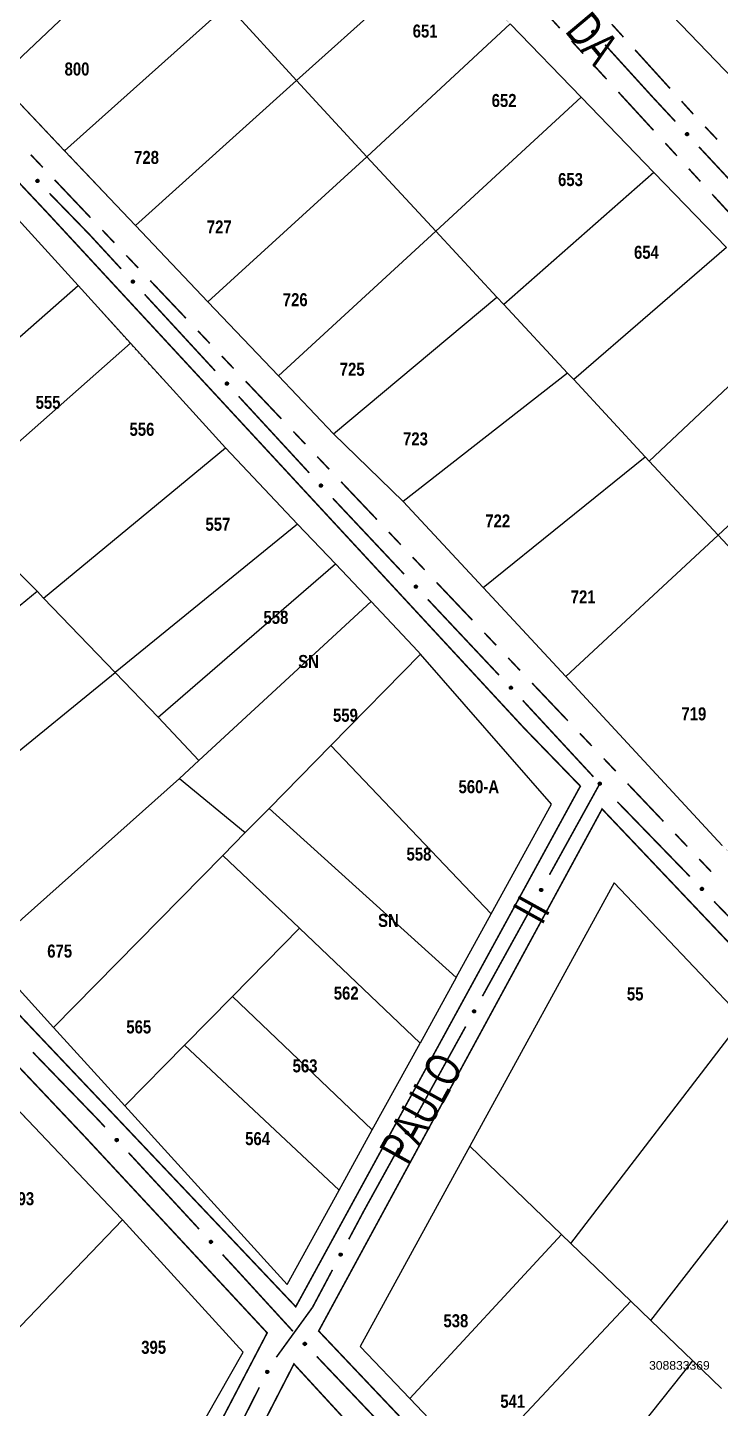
# Model space of a CAD drawing. Extents: x 201549 to 203722, y 4857623 to 4859778.
# Drawn here: x 202602.3 to 202682.2, y 4858900.6 to 4859059.8 of the extents above; entities that cross this region are included whole.
import ezdxf
from ezdxf.enums import TextEntityAlignment as Align

# ---------------------------------------------------------------- set-up
doc = ezdxf.new("R2010")
doc.units = 0
doc.header["$LTSCALE"] = 1.5
doc.header["$MEASUREMENT"] = 0
for name, color, linetype in [('CD-MALHA-LOTES', 40, 'CONTINUOUS'), ('CD_TXT_QUADRA', 1, 'CONTINUOUS'), ('RU-QUADRAS', 6, 'CONTINUOUS'), ('SV-EIXO-RUA-N-PAV', 6, 'CONTINUOUS'), ('SV-RUA-NAO-PAV-S-GUIA-C-GUIA', 7, 'CONTINUOUS'), ('SV-TXT-RUA-N-PAV-S-GUIA-C-GUIA', 7, 'CONTINUOUS'), ('Th_NmrPort', 1, 'CONTINUOUS')]:
    doc.layers.add(name, color=color, linetype=linetype)
doc.styles.add('ARIAL', font='ARIAL.TTF')
doc.styles.add('MONOTXT', font='ARIAL.TTF', dxfattribs={"height": 0.2})
doc.styles.get("Standard").update_dxf_attribs({"font": 'swisscbo.ttf'})

msp = doc.modelspace()

# ---------------------------------------------------------------- linework, layer by layer
at = {"layer": 'CD-MALHA-LOTES', "linetype": 'Continuous'}
for p, q in [((202598.74, 4859053.83), (202617.17, 4859071.29)), ((202633.28, 4859053.74), (202649.82, 4859068.63)), ((202672.73, 4859065.25), (202689.64, 4859047.68)), ((202606.52, 4859045.63), (202625.3, 4859062.43)), ((202633.28, 4859053.74), (202625.3, 4859062.43)), ((202641.37, 4859044.92), (202657.92, 4859060.25)), ((202666.11, 4859051.79), (202657.92, 4859060.25)), ((202598.74, 4859053.83), (202606.52, 4859045.63)), ((202614.71, 4859037.01), (202633.28, 4859053.74)), ((202633.28, 4859053.74), (202641.37, 4859044.92)), ((202649.33, 4859036.35), (202666.11, 4859051.79)), ((202674.49, 4859043.12), (202666.11, 4859051.79)), ((202606.52, 4859045.63), (202614.71, 4859037.01)), ((202641.37, 4859044.92), (202623.05, 4859028.21)), ((202641.37, 4859044.92), (202649.33, 4859036.35)), ((202674.49, 4859043.12), (202657.2, 4859027.88)), ((202682.85, 4859034.48), (202674.49, 4859043.12)), ((202608.09, 4859030.08), (202600.79, 4859038.12)), ((202614.71, 4859037.01), (202623.05, 4859028.21)), ((202649.33, 4859036.35), (202631.18, 4859019.65)), ((202656.39, 4859028.75), (202649.33, 4859036.35)), ((202682.85, 4859034.48), (202665.24, 4859019.23)), ((202586.75, 4859011.4), (202608.09, 4859030.08)), ((202614.13, 4859023.42), (202608.09, 4859030.08)), ((202623.05, 4859028.21), (202631.18, 4859019.65)), ((202637.52, 4859012.98), (202656.39, 4859028.75)), ((202656.39, 4859028.75), (202657.2, 4859027.88)), ((202657.2, 4859027.88), (202664.54, 4859019.98)), ((202673.96, 4859009.84), (202691.069072, 4859025.969125)), ((202593.2, 4859004.96), (202614.13, 4859023.42)), ((202625.08, 4859011.36), (202614.13, 4859023.42)), ((202664.54, 4859019.98), (202645.57, 4859005.19)), ((202665.24, 4859019.23), (202664.54, 4859019.98)), ((202631.18, 4859019.65), (202637.52, 4859012.98)), ((202673.49, 4859010.34), (202665.24, 4859019.23)), ((202681.9, 4859001.29), (202699.13, 4859017.27)), ((202645.57, 4859005.19), (202637.52, 4859012.98)), ((202604.1, 4858994.04), (202625.08, 4859011.36)), ((202633.4, 4859002.57), (202625.08, 4859011.36)), ((202654.8, 4858995.24), (202673.49, 4859010.34)), ((202673.49, 4859010.34), (202673.96, 4859009.84)), ((202673.96, 4859009.84), (202681.9, 4859001.29)), ((202603.34, 4858994.82), (202593.2, 4859004.96)), ((202645.57, 4859005.19), (202654.8, 4858995.24)), ((202633.4, 4859002.57), (202612.36, 4858985.45)), ((202637.75, 4858997.97), (202633.4, 4859002.57)), ((202681.9, 4859001.29), (202664.32, 4858984.98)), ((202681.9, 4859001.29), (202691.81, 4858990.61)), ((202617.31, 4858980.31), (202637.75, 4858997.97)), ((202641.87, 4858993.62), (202637.75, 4858997.97)), ((202578.26, 4858974.18), (202603.34, 4858994.82)), ((202604.1, 4858994.04), (202603.34, 4858994.82)), ((202664.32, 4858984.98), (202654.8, 4858995.24)), ((202612.36, 4858985.45), (202604.1, 4858994.04)), ((202641.87, 4858993.62), (202622, 4858975.3)), ((202647.28, 4858987.91), (202641.87, 4858993.62)), ((202637.22, 4858977.02), (202647.58, 4858987.56)), ((202647.58, 4858987.56), (202647.28, 4858987.91)), ((202662.7, 4858970.25), (202647.58, 4858987.56)), ((202586.87, 4858964.71), (202612.36, 4858985.45)), ((202612.36, 4858985.45), (202617.31, 4858980.31)), ((202664.32, 4858984.98), (202682.37, 4858965.51)), ((202617.31, 4858980.31), (202622, 4858975.3)), ((202630.1, 4858969.78), (202637.22, 4858977.02)), ((202637.22, 4858977.02), (202655.73, 4858957.6)), ((202622, 4858975.3), (202619.76, 4858973.24)), ((202597.32, 4858953.22), (202619.76, 4858973.24)), ((202619.76, 4858973.24), (202627.36, 4858967)), ((202627.36, 4858967), (202630.1, 4858969.78)), ((202630.1, 4858969.78), (202651.69, 4858950.25)), ((202655.73, 4858957.6), (202662.7, 4858970.25)), ((202627.36, 4858967), (202624.76, 4858964.35)), ((202624.76, 4858964.35), (202605.24, 4858944.5)), ((202633.61, 4858955.94), (202624.76, 4858964.35)), ((202669.91, 4858961.2), (202653.26, 4858930.81)), ((202684.8, 4858945.51), (202669.91, 4858961.2)), ((202651.69, 4858950.25), (202655.73, 4858957.6)), ((202633.61, 4858955.94), (202625.87, 4858948.07)), ((202647.53, 4858942.71), (202633.61, 4858955.94)), ((202605.24, 4858944.5), (202597.32, 4858953.22)), ((202651.69, 4858950.25), (202647.53, 4858942.71)), ((202625.87, 4858948.07), (202620.35, 4858942.45)), ((202642.01, 4858932.68), (202625.87, 4858948.07)), ((202664.92, 4858919.59), (202684.8, 4858945.51)), ((202605.24, 4858944.5), (202613.47, 4858935.45)), ((202620.35, 4858942.45), (202613.47, 4858935.45)), ((202638.18, 4858925.73), (202620.35, 4858942.45)), ((202642.01, 4858932.68), (202647.53, 4858942.71)), ((202613.08, 4858922.42), (202599.45, 4858936.81)), ((202674.14, 4858910.71), (202693.78, 4858936.05)), ((202613.47, 4858935.45), (202632.19, 4858914.85)), ((202638.18, 4858925.73), (202642.01, 4858932.68)), ((202653.26, 4858930.81), (202640.6, 4858907.69)), ((202653.26, 4858930.81), (202663.85, 4858920.62)), ((202632.19, 4858914.85), (202638.18, 4858925.73)), ((202596, 4858904.39), (202613.19, 4858922.3)), ((202613.19, 4858922.3), (202613.08, 4858922.42)), ((202627.11, 4858907.06), (202613.19, 4858922.3)), ((202646.34, 4858901.7), (202663.85, 4858920.62)), ((202663.85, 4858920.62), (202664.92, 4858919.59)), ((202671.83, 4858912.93), (202664.92, 4858919.59)), ((202653.9, 4858893.8), (202671.83, 4858912.93)), ((202671.83, 4858912.93), (202674.14, 4858910.71)), ((202674.14, 4858910.71), (202678.97, 4858906.06)), ((202614.21, 4858884.39), (202627.11, 4858907.06)), ((202640.6, 4858907.69), (202646.34, 4858901.7)), ((202662.29, 4858885.05), (202678.97, 4858906.06)), ((202678.97, 4858906.06), (202682.28, 4858902.88)), ((202646.34, 4858901.7), (202653.9, 4858893.8))]:
    msp.add_line(p, q, dxfattribs=at)
at = {"layer": 'RU-QUADRAS', "linetype": 'Continuous'}
for points in [[(202334.2, 4859336.31, 0.01, 0.01, 0), (202359.63, 4859380.78, 0.01, 0.01, 0), (202431.07, 4859305.95, 0.01, 0.01, 0), (202473.24, 4859258.37, 0.01, 0.01, 0), (202504.96, 4859225.34, 0.01, 0.01, 0), (202609.09, 4859113.89, 0.01, 0.01, 0), (202649.91, 4859068.53, 0.01, 0.01, 0), (202690.97, 4859026.08, 0.01, 0.01, 0), (202707.86, 4859007.86, 0.01, 0.01, 0), (202732.76, 4858982.37, 0.01, 0.01, 0), (202786.51, 4858923.72, 0.01, 0.01, 0), (202817.55, 4858891.17, 0.01, 0.01, 0), (202785.28, 4858854.63, 0.01, 0.01, 0), (202645.57, 4859005.19, 0.01, 0.01, 0), (202637.52, 4859012.98, 0.01, 0.01, 0), (202489.97, 4859168.83, 0.01, 0.01, 0), (202473.82, 4859188.57, 0.01, 0.01, 0.0163932161), (202447.13, 4859214.72, 0.01, 0.01, -0.0030039758)], [(202602.43, 4859138.31, 0.01, 0.01, 0), (202630.15, 4859181.75, 0.01, 0.01, -0.0047944513), (202715.52, 4859089.91, 0.01, 0.01, 0), (202737.4, 4859069.1, 0.01, 0.01, 0), (202711.64, 4859024.83, 0.01, 0.01, 0), (202643.02, 4859096.11, 0.01, 0.01, 0), (202638.37, 4859102.7, 0.01, 0.01, 0)], [(202468.8, 4859092.61, 0.01, 0.01, 0), (202500.11, 4859143.6, 0.01, 0.01, 0), (202600.33, 4859038.63, 0.01, 0.01, 0.0105492259), (202647.28, 4858987.91, 0.01, 0.01, 0), (202662.7, 4858970.25, 0.01, 0.01, 0), (202632.19, 4858914.85, 0.01, 0.01, 0.0042954678)], [(202437.96, 4859037.71, 0.01, 0.01, 0), (202462.67, 4859081.64, 0.01, 0.01, -0.0032017809), (202565.73, 4858971.96, 0.01, 0.01, 0), (202613.08, 4858922.42, 0.01, 0.01, 0), (202627.11, 4858907.06, 0.01, 0.01, 0), (202601.55, 4858862.13, 0.01, 0.01, 0), (202548.81, 4858918.26, 0.01, 0.01, 0), (202532.09, 4858937.1, 0.01, 0.01, -0.0181914684), (202505.27, 4858964.09, 0.01, 0.01, 0), (202473.85, 4858997.27, 0.01, 0.01, 0), (202458.48, 4859016.19, 0.01, 0.01, 0)], [(202640.6, 4858907.69, 0.01, 0.01, 0), (202669.91, 4858961.2, 0.01, 0.01, 0), (202716.99, 4858911.59, 0.01, 0.01, 0), (202686.37, 4858859.92, 0.01, 0.01, 0)]]:
    msp.add_lwpolyline(points, format="xyseb", close=True, dxfattribs=at)
at = {"layer": 'SV-EIXO-RUA-N-PAV'}
for points in [[(202667.526129, 4859059.157362), (202667.477247, 4859059.158996), (202667.435571, 4859059.170396), (202667.403547, 4859059.189909), (202667.379744, 4859059.214531), (202667.35823, 4859059.242463), (202667.342753, 4859059.275409), (202667.333674, 4859059.315782), (202667.334969, 4859059.364828), (202667.349453, 4859059.406754), (202667.366903, 4859059.439174), (202667.391149, 4859059.465472), (202667.418633, 4859059.485917), (202667.453388, 4859059.500862), (202667.494392, 4859059.509663), (202667.543678, 4859059.507167), (202667.58446, 4859059.495711), (202667.614939, 4859059.476024), (202667.641223, 4859059.451482), (202667.662846, 4859059.422703), (202667.677853, 4859059.390274), (202667.686639, 4859059.348974), (202667.683531, 4859059.300361), (202667.672569, 4859059.259555), (202667.653315, 4859059.228807), (202667.628571, 4859059.203474), (202667.600818, 4859059.181555), (202667.568347, 4859059.164618), (202667.526129, 4859059.157362)], [(202678.341313, 4859047.364784), (202678.292416, 4859047.365844), (202678.250608, 4859047.376754), (202678.218358, 4859047.395889), (202678.194268, 4859047.42023), (202678.172427, 4859047.447907), (202678.156564, 4859047.48067), (202678.147012, 4859047.520933), (202678.147731, 4859047.569991), (202678.161721, 4859047.612085), (202678.17879, 4859047.644707), (202678.202725, 4859047.671288), (202678.229968, 4859047.692054), (202678.264545, 4859047.707407), (202678.305442, 4859047.716688), (202678.354754, 4859047.714771), (202678.395668, 4859047.703795), (202678.426376, 4859047.684467), (202678.452947, 4859047.660235), (202678.474905, 4859047.631712), (202678.490292, 4859047.599461), (202678.499563, 4859047.558267), (202678.497026, 4859047.509621), (202678.486544, 4859047.46869), (202678.467652, 4859047.437718), (202678.443207, 4859047.412096), (202678.415713, 4859047.389853), (202678.383443, 4859047.372536), (202678.341313, 4859047.364784)], [(202603.408558, 4859041.964911), (202603.35965, 4859041.964927), (202603.317619, 4859041.974941), (202603.284967, 4859041.993384), (202603.260363, 4859042.017205), (202603.237936, 4859042.04441), (202603.221377, 4859042.076827), (202603.210968, 4859042.116877), (202603.210639, 4859042.165939), (202603.223728, 4859042.208321), (202603.240097, 4859042.2413), (202603.263458, 4859042.268386), (202603.290252, 4859042.289729), (202603.324493, 4859042.305817), (202603.365183, 4859042.315969), (202603.414525, 4859042.315105), (202603.455664, 4859042.305005), (202603.486778, 4859042.286337), (202603.513859, 4859042.262678), (202603.536422, 4859042.234629), (202603.552493, 4859042.202715), (202603.562641, 4859042.161728), (202603.561144, 4859042.113039), (202603.551538, 4859042.071893), (202603.533312, 4859042.040525), (202603.509419, 4859042.014387), (202603.482407, 4859041.991562), (202603.450513, 4859041.97356), (202603.408558, 4859041.964911)], [(202614.412507, 4859030.355549), (202614.363616, 4859030.356845), (202614.321861, 4859030.367956), (202614.289703, 4859030.387247), (202614.265731, 4859030.411704), (202614.244024, 4859030.439486), (202614.228319, 4859030.472325), (202614.218961, 4859030.512634), (202614.219917, 4859030.561687), (202614.23411, 4859030.603713), (202614.251336, 4859030.636252), (202614.275398, 4859030.662718), (202614.302741, 4859030.683353), (202614.337392, 4859030.698538), (202614.378333, 4859030.707622), (202614.427635, 4859030.705468), (202614.468496, 4859030.694294), (202614.499111, 4859030.674818), (202614.525564, 4859030.650459), (202614.547385, 4859030.62183), (202614.562616, 4859030.589505), (202614.571688, 4859030.548267), (202614.568917, 4859030.499634), (202614.558237, 4859030.458754), (202614.539197, 4859030.427873), (202614.514628, 4859030.40237), (202614.487028, 4859030.380259), (202614.454674, 4859030.363098), (202614.412507, 4859030.355549)], [(202625.256943, 4859018.591273), (202625.208052, 4859018.592568), (202625.166297, 4859018.603679), (202625.134139, 4859018.62297), (202625.110167, 4859018.647427), (202625.08846, 4859018.675209), (202625.072755, 4859018.708048), (202625.063397, 4859018.748357), (202625.064353, 4859018.797411), (202625.078546, 4859018.839436), (202625.095772, 4859018.871976), (202625.119835, 4859018.898441), (202625.147177, 4859018.919076), (202625.181828, 4859018.934262), (202625.222769, 4859018.943346), (202625.272072, 4859018.941191), (202625.312932, 4859018.930017), (202625.343547, 4859018.910542), (202625.37, 4859018.886182), (202625.391821, 4859018.857553), (202625.407052, 4859018.825229), (202625.416124, 4859018.78399), (202625.413353, 4859018.735357), (202625.402674, 4859018.694477), (202625.383633, 4859018.663596), (202625.359064, 4859018.638093), (202625.331464, 4859018.615982), (202625.29911, 4859018.598821), (202625.256943, 4859018.591273)], [(202636.101379, 4859006.826996), (202636.052488, 4859006.828292), (202636.010734, 4859006.839403), (202635.978575, 4859006.858694), (202635.954603, 4859006.88315), (202635.932896, 4859006.910933), (202635.917191, 4859006.943772), (202635.907833, 4859006.98408), (202635.908789, 4859007.033134), (202635.922982, 4859007.07516), (202635.940208, 4859007.107699), (202635.964271, 4859007.134164), (202635.991613, 4859007.154799), (202636.026264, 4859007.169985), (202636.067205, 4859007.179069), (202636.116508, 4859007.176914), (202636.157368, 4859007.165741), (202636.187983, 4859007.146265), (202636.214436, 4859007.121906), (202636.236257, 4859007.093276), (202636.251488, 4859007.060952), (202636.26056, 4859007.019714), (202636.257789, 4859006.971081), (202636.24711, 4859006.9302), (202636.228069, 4859006.89932), (202636.203501, 4859006.873816), (202636.1759, 4859006.851706), (202636.143547, 4859006.834544), (202636.101379, 4859006.826996)], [(202647.057015, 4858995.164766), (202647.008114, 4858995.165585), (202646.966253, 4858995.176289), (202646.933908, 4858995.195265), (202646.909699, 4858995.219487), (202646.887722, 4858995.247057), (202646.871698, 4858995.279741), (202646.861948, 4858995.319957), (202646.862425, 4858995.369017), (202646.876209, 4858995.411179), (202646.893116, 4858995.443885), (202646.91692, 4858995.470583), (202646.94406, 4858995.491484), (202646.978561, 4858995.507006), (202647.019412, 4858995.516489), (202647.068733, 4858995.514815), (202647.109701, 4858995.50404), (202647.140504, 4858995.484864), (202647.167193, 4858995.460763), (202647.189292, 4858995.432348), (202647.204837, 4858995.400174), (202647.214311, 4858995.359026), (202647.212013, 4858995.310368), (202647.201733, 4858995.269385), (202647.182994, 4858995.238321), (202647.158676, 4858995.212579), (202647.131291, 4858995.190201), (202647.099107, 4858995.172725), (202647.057015, 4858995.164766)], [(202658.015576, 4858983.506723), (202657.966674, 4858983.507542), (202657.924813, 4858983.518246), (202657.892468, 4858983.537223), (202657.868259, 4858983.561444), (202657.846282, 4858983.589014), (202657.830258, 4858983.621698), (202657.820508, 4858983.661914), (202657.820985, 4858983.710975), (202657.834769, 4858983.753136), (202657.851676, 4858983.785842), (202657.87548, 4858983.812541), (202657.90262, 4858983.833441), (202657.937121, 4858983.848964), (202657.977972, 4858983.858446), (202658.027293, 4858983.856772), (202658.068261, 4858983.845997), (202658.099064, 4858983.826821), (202658.125753, 4858983.80272), (202658.147852, 4858983.774305), (202658.163397, 4858983.742131), (202658.172871, 4858983.700983), (202658.170573, 4858983.652325), (202658.160293, 4858983.611342), (202658.141554, 4858983.580278), (202658.117236, 4858983.554536), (202658.089852, 4858983.532158), (202658.057667, 4858983.514682), (202658.015576, 4858983.506723)], [(202668.269816, 4858972.441707), (202668.220922, 4858972.442918), (202668.179148, 4858972.453957), (202668.146957, 4858972.473193), (202668.122943, 4858972.497608), (202668.101188, 4858972.525353), (202668.085426, 4858972.558165), (202668.075999, 4858972.598457), (202668.07687, 4858972.647513), (202668.090992, 4858972.689563), (202668.108161, 4858972.722132), (202668.132178, 4858972.748638), (202668.159485, 4858972.76932), (202668.19411, 4858972.784566), (202668.235036, 4858972.79372), (202668.284341, 4858972.791651), (202668.325221, 4858972.780547), (202668.35587, 4858972.761124), (202668.382365, 4858972.73681), (202668.404235, 4858972.708219), (202668.419521, 4858972.675921), (202668.428664, 4858972.634698), (202668.425977, 4858972.58606), (202668.415368, 4858972.545162), (202668.39638, 4858972.514248), (202668.371856, 4858972.488703), (202668.344293, 4858972.466545), (202668.31197, 4858972.449327), (202668.269816, 4858972.441707)], [(202661.650048, 4858960.43957), (202661.664265, 4858960.392774), (202661.666914, 4858960.349647), (202661.65877, 4858960.313042), (202661.643139, 4858960.282571), (202661.623637, 4858960.253198), (202661.597442, 4858960.227923), (202661.562154, 4858960.20631), (202661.51531, 4858960.19172), (202661.470953, 4858960.19191), (202661.434638, 4858960.197974), (202661.401926, 4858960.212443), (202661.37371, 4858960.231866), (202661.348356, 4858960.259945), (202661.326802, 4858960.29592), (202661.313271, 4858960.343378), (202661.310964, 4858960.385676), (202661.31977, 4858960.420875), (202661.334525, 4858960.453669), (202661.354795, 4858960.483417), (202661.380652, 4858960.50808), (202661.416912, 4858960.529715), (202661.46393, 4858960.54245), (202661.506091, 4858960.545233), (202661.541405, 4858960.536923), (202661.573364, 4858960.52167), (202661.603062, 4858960.502468), (202661.629565, 4858960.477193), (202661.650048, 4858960.43957)], [(202680.051671, 4858960.303597), (202680.002762, 4858960.303643), (202679.960737, 4858960.313682), (202679.928096, 4858960.332145), (202679.903506, 4858960.35598), (202679.881096, 4858960.383199), (202679.864557, 4858960.415626), (202679.854172, 4858960.455682), (202679.853873, 4858960.504744), (202679.866987, 4858960.547119), (202679.883375, 4858960.580088), (202679.906753, 4858960.60716), (202679.933559, 4858960.628487), (202679.967811, 4858960.644554), (202680.008506, 4858960.654681), (202680.057848, 4858960.653788), (202680.09898, 4858960.643663), (202680.130083, 4858960.624976), (202680.157151, 4858960.601301), (202680.179697, 4858960.573239), (202680.195749, 4858960.541315), (202680.205872, 4858960.500322), (202680.204345, 4858960.451634), (202680.194715, 4858960.410494), (202680.17647, 4858960.379136), (202680.152561, 4858960.353013), (202680.125535, 4858960.330204), (202680.093631, 4858960.312221), (202680.051671, 4858960.303597)], [(202653.914232, 4858946.433959), (202653.928448, 4858946.387162), (202653.931097, 4858946.344036), (202653.922954, 4858946.30743), (202653.907323, 4858946.276959), (202653.887821, 4858946.247587), (202653.861625, 4858946.222312), (202653.826337, 4858946.200699), (202653.779494, 4858946.186109), (202653.735137, 4858946.186299), (202653.698822, 4858946.192362), (202653.66611, 4858946.206832), (202653.637894, 4858946.226255), (202653.612539, 4858946.254334), (202653.590986, 4858946.290309), (202653.577455, 4858946.337767), (202653.575148, 4858946.380064), (202653.583954, 4858946.415264), (202653.598709, 4858946.448058), (202653.618978, 4858946.477806), (202653.644835, 4858946.502469), (202653.681096, 4858946.524104), (202653.728113, 4858946.536839), (202653.770274, 4858946.539622), (202653.805588, 4858946.531312), (202653.837547, 4858946.516059), (202653.867245, 4858946.496857), (202653.893749, 4858946.471582), (202653.914232, 4858946.433959)], [(202646.178415, 4858932.428348), (202646.192632, 4858932.381551), (202646.195281, 4858932.338425), (202646.187137, 4858932.301819), (202646.171507, 4858932.271348), (202646.152004, 4858932.241976), (202646.125809, 4858932.216701), (202646.090521, 4858932.195088), (202646.043677, 4858932.180498), (202645.99932, 4858932.180688), (202645.963005, 4858932.186751), (202645.930294, 4858932.201221), (202645.902077, 4858932.220644), (202645.876723, 4858932.248723), (202645.85517, 4858932.284698), (202645.841638, 4858932.332155), (202645.839331, 4858932.374453), (202645.848138, 4858932.409653), (202645.862892, 4858932.442447), (202645.883162, 4858932.472195), (202645.909019, 4858932.496858), (202645.945279, 4858932.518493), (202645.992297, 4858932.531228), (202646.034458, 4858932.534011), (202646.069772, 4858932.525701), (202646.101731, 4858932.510448), (202646.131429, 4858932.491246), (202646.157932, 4858932.465971), (202646.178415, 4858932.428348)], [(202612.519977, 4858931.713676), (202612.56887, 4858931.712414), (202612.610632, 4858931.701331), (202612.642803, 4858931.682062), (202612.666792, 4858931.657622), (202612.688518, 4858931.629854), (202612.704246, 4858931.597026), (202612.713631, 4858931.556724), (202612.712709, 4858931.50767), (202612.698544, 4858931.465634), (202612.681341, 4858931.433083), (202612.657296, 4858931.406601), (202612.629968, 4858931.385948), (202612.595328, 4858931.370738), (202612.554392, 4858931.361626), (202612.505089, 4858931.363747), (202612.464221, 4858931.374893), (202612.433592, 4858931.394348), (202612.407122, 4858931.418689), (202612.385282, 4858931.447303), (202612.370029, 4858931.479617), (202612.360929, 4858931.520849), (202612.363667, 4858931.569484), (202612.374318, 4858931.610372), (202612.393337, 4858931.641265), (202612.417888, 4858931.666786), (202612.445474, 4858931.688915), (202612.477816, 4858931.706099), (202612.519977, 4858931.713676)], [(202623.372459, 4858919.956821), (202623.421351, 4858919.955558), (202623.463113, 4858919.944476), (202623.495285, 4858919.925207), (202623.519274, 4858919.900767), (202623.541, 4858919.872999), (202623.556727, 4858919.840171), (202623.566113, 4858919.799869), (202623.565191, 4858919.750814), (202623.551026, 4858919.708779), (202623.533822, 4858919.676228), (202623.509778, 4858919.649746), (202623.48245, 4858919.629093), (202623.447809, 4858919.613883), (202623.406874, 4858919.604771), (202623.35757, 4858919.606892), (202623.316702, 4858919.618038), (202623.286074, 4858919.637492), (202623.259604, 4858919.661834), (202623.237763, 4858919.690448), (202623.222511, 4858919.722762), (202623.21341, 4858919.763994), (202623.216148, 4858919.812629), (202623.2268, 4858919.853517), (202623.245819, 4858919.88441), (202623.27037, 4858919.90993), (202623.297956, 4858919.93206), (202623.330297, 4858919.949244), (202623.372459, 4858919.956821)], [(202638.520147, 4858918.382629), (202638.535088, 4858918.336059), (202638.538406, 4858918.292979), (202638.530831, 4858918.256251), (202638.515675, 4858918.225541), (202638.496632, 4858918.19587), (202638.470831, 4858918.170191), (202638.435883, 4858918.148034), (202638.389272, 4858918.132718), (202638.344917, 4858918.13222), (202638.308512, 4858918.137719), (202638.27558, 4858918.151679), (202638.247066, 4858918.170662), (202638.221278, 4858918.198344), (202638.199169, 4858918.23398), (202638.184903, 4858918.281222), (202638.18194, 4858918.323479), (202638.190199, 4858918.358811), (202638.204443, 4858918.39183), (202638.224248, 4858918.421889), (202638.24972, 4858918.44695), (202638.28564, 4858918.469146), (202638.332454, 4858918.482609), (202638.374567, 4858918.486045), (202638.410006, 4858918.478284), (202638.442198, 4858918.463529), (202638.47219, 4858918.44479), (202638.499083, 4858918.41993), (202638.520147, 4858918.382629)], [(202634.21027, 4858908.188921), (202634.259175, 4858908.188359), (202634.301092, 4858908.177876), (202634.333536, 4858908.159069), (202634.357872, 4858908.134975), (202634.379994, 4858908.107521), (202634.39619, 4858908.074922), (202634.406151, 4858908.034758), (202634.405931, 4858907.985695), (202634.392369, 4858907.943462), (202634.375634, 4858907.910667), (202634.351971, 4858907.883844), (202634.324941, 4858907.862801), (202634.290522, 4858907.847098), (202634.249721, 4858907.837401), (202634.200392, 4858907.838815), (202634.159369, 4858907.849375), (202634.128465, 4858907.868389), (202634.101649, 4858907.892349), (202634.079401, 4858907.920648), (202634.063688, 4858907.95274), (202634.053998, 4858907.993838), (202634.05604, 4858908.042507), (202634.066104, 4858908.083543), (202634.08468, 4858908.114706), (202634.108863, 4858908.140575), (202634.136129, 4858908.163097), (202634.168221, 4858908.180742), (202634.21027, 4858908.188921)], [(202630.04679, 4858904.859749), (202630.062709, 4858904.813503), (202630.066934, 4858904.770503), (202630.060135, 4858904.733624), (202630.045629, 4858904.702601), (202630.027215, 4858904.672535), (202630.001961, 4858904.646319), (202629.967488, 4858904.62343), (202629.921209, 4858904.607135), (202629.876875, 4858904.605702), (202629.840362, 4858904.610434), (202629.807143, 4858904.623697), (202629.778235, 4858904.642075), (202629.751871, 4858904.669207), (202629.729016, 4858904.704369), (202629.713757, 4858904.7513), (202629.709904, 4858904.793486), (202629.717417, 4858904.828984), (202629.730962, 4858904.862296), (202629.75013, 4858904.892765), (202629.775068, 4858904.918357), (202629.810512, 4858904.941305), (202629.857033, 4858904.955751), (202629.899063, 4858904.960074), (202629.934658, 4858904.953062), (202629.967153, 4858904.938988), (202629.997534, 4858904.920885), (202630.024944, 4858904.896597), (202630.04679, 4858904.859749)]]:
    msp.add_lwpolyline(points, close=True, dxfattribs=at)
for points in [[(202667.526129, 4859059.157362), (202667.333674, 4859059.315782)], [(202667.568347, 4859059.164618), (202667.334969, 4859059.364828)], [(202667.548003, 4859059.162822), (202667.338084, 4859059.338963)], [(202667.477247, 4859059.158996), (202667.342753, 4859059.275409)], [(202667.499539, 4859059.159334), (202667.3435, 4859059.290407)], [(202667.581505, 4859059.176682), (202667.344968, 4859059.382103)], [(202667.600818, 4859059.181555), (202667.349453, 4859059.406754)], [(202667.453461, 4859059.165392), (202667.357176, 4859059.253049)], [(202667.435571, 4859059.170396), (202667.35823, 4859059.242463)], [(202667.611336, 4859059.19458), (202667.360205, 4859059.418084)], [(202667.628571, 4859059.203474), (202667.366903, 4859059.439174)], [(202667.639515, 4859059.218353), (202667.382142, 4859059.452779)], [(202667.653315, 4859059.228807), (202667.391149, 4859059.465472)], [(202667.661177, 4859059.247267), (202667.407292, 4859059.473799)], [(202667.672569, 4859059.259555), (202667.418633, 4859059.485917)], [(202667.677332, 4859059.282238), (202667.439969, 4859059.490596)], [(202667.683531, 4859059.300361), (202667.453388, 4859059.500862)], [(202667.68137, 4859059.326479), (202667.476317, 4859059.503354)], [(202667.686639, 4859059.348974), (202667.494392, 4859059.509663)], [(202667.676781, 4859059.372098), (202667.524597, 4859059.502987)], [(202667.677853, 4859059.390274), (202667.543678, 4859059.507167)], [(202667.66696, 4859059.409272), (202667.568747, 4859059.497021)], [(202667.662846, 4859059.422703), (202667.58446, 4859059.495711)], [(202678.341313, 4859047.364784), (202678.147012, 4859047.520933)], [(202678.383443, 4859047.372536), (202678.147731, 4859047.569991)], [(202678.363122, 4859047.3705), (202678.151149, 4859047.544164)], [(202678.292416, 4859047.365844), (202678.156564, 4859047.48067)], [(202678.314702, 4859047.366444), (202678.157135, 4859047.495675)], [(202678.396459, 4859047.384753), (202678.157527, 4859047.587382)], [(202678.415713, 4859047.389853), (202678.161721, 4859047.612085)], [(202678.268557, 4859047.37196), (202678.171249, 4859047.458481)], [(202678.426078, 4859047.403), (202678.17234, 4859047.623539)], [(202678.250608, 4859047.376754), (202678.172427, 4859047.447907)], [(202678.443207, 4859047.412096), (202678.17879, 4859047.644707)], [(202678.453976, 4859047.427103), (202678.193868, 4859047.65849)], [(202678.467652, 4859047.437718), (202678.202725, 4859047.671288)], [(202678.475297, 4859047.456268), (202678.218769, 4859047.679804)], [(202678.486544, 4859047.46869), (202678.229968, 4859047.692054)], [(202678.491039, 4859047.491427), (202678.251246, 4859047.696983)], [(202678.497026, 4859047.509621), (202678.264545, 4859047.707407)], [(202678.494558, 4859047.535713), (202678.287442, 4859047.710168)], [(202678.499563, 4859047.558267), (202678.305442, 4859047.716688)], [(202678.489434, 4859047.581274), (202678.335723, 4859047.710367)], [(202678.490292, 4859047.599461), (202678.354754, 4859047.714771)], [(202678.479177, 4859047.61833), (202678.37994, 4859047.70492)], [(202678.474905, 4859047.631712), (202678.395668, 4859047.703795)], [(202603.482407, 4859041.991562), (202603.223728, 4859042.208321)], [(202603.492488, 4859042.004928), (202603.2341, 4859042.22)], [(202603.509419, 4859042.014387), (202603.240097, 4859042.2413)], [(202603.519865, 4859042.02962), (202603.254877, 4859042.255403)], [(202603.533312, 4859042.040525), (202603.263458, 4859042.268386)], [(202603.540558, 4859042.059234), (202603.279318, 4859042.277243)], [(202603.551538, 4859042.071893), (202603.290252, 4859042.289729)], [(202603.555547, 4859042.094721), (202603.31142, 4859042.295112)], [(202603.561144, 4859042.113039), (202603.324493, 4859042.305817)], [(202603.55812, 4859042.139072), (202603.347326, 4859042.309066)], [(202603.562641, 4859042.161728), (202603.365183, 4859042.315969)], [(202603.552024, 4859042.184514), (202603.395592, 4859042.310296)], [(202603.552493, 4859042.202715), (202603.414525, 4859042.315105)], [(202603.540978, 4859042.221342), (202603.439916, 4859042.305794)], [(202603.536422, 4859042.234629), (202603.455664, 4859042.305005)], [(202603.450513, 4859041.97356), (202603.210639, 4859042.165939)], [(202603.408558, 4859041.964911), (202603.210968, 4859042.116877)], [(202603.43024, 4859041.971092), (202603.214609, 4859042.14019)], [(202603.463266, 4859041.986052), (202603.220062, 4859042.183535)], [(202603.35965, 4859041.964927), (202603.221377, 4859042.076827)], [(202603.381918, 4859041.966002), (202603.221628, 4859042.091841)], [(202603.335665, 4859041.970532), (202603.236533, 4859042.054956)], [(202603.317619, 4859041.974941), (202603.237936, 4859042.04441)], [(202614.412507, 4859030.355549), (202614.218961, 4859030.512634)], [(202614.454674, 4859030.363098), (202614.219917, 4859030.561687)], [(202614.434343, 4859030.361161), (202614.223211, 4859030.535844)], [(202614.363616, 4859030.356845), (202614.228319, 4859030.472325)], [(202614.385905, 4859030.357337), (202614.228962, 4859030.487327)], [(202614.467749, 4859030.375252), (202614.229796, 4859030.579031)], [(202614.487028, 4859030.380259), (202614.23411, 4859030.603713)], [(202614.339786, 4859030.363076), (202614.242897, 4859030.450065)], [(202614.321861, 4859030.367956), (202614.244024, 4859030.439486)], [(202614.497455, 4859030.393357), (202614.244784, 4859030.615116)], [(202614.514628, 4859030.40237), (202614.251336, 4859030.636252)], [(202614.525469, 4859030.417324), (202614.26648, 4859030.649963)], [(202614.539197, 4859030.427873), (202614.275398, 4859030.662718)], [(202614.54693, 4859030.446386), (202614.291484, 4859030.671156)], [(202614.558237, 4859030.458754), (202614.302741, 4859030.683353)], [(202614.562843, 4859030.481469), (202614.324043, 4859030.688179)], [(202614.568917, 4859030.499634), (202614.337392, 4859030.698538)], [(202614.566575, 4859030.525737), (202614.360302, 4859030.701189)], [(202614.571688, 4859030.548267), (202614.378333, 4859030.707622)], [(202614.56167, 4859030.571323), (202614.408584, 4859030.701156)], [(202614.562616, 4859030.589505), (202614.427635, 4859030.705468)], [(202614.551592, 4859030.608428), (202614.452774, 4859030.695495)], [(202614.547385, 4859030.62183), (202614.468496, 4859030.694294)], [(202625.256943, 4859018.591273), (202625.063397, 4859018.748357)], [(202625.29911, 4859018.598821), (202625.064353, 4859018.797411)], [(202625.278779, 4859018.596884), (202625.067647, 4859018.771568)], [(202625.208052, 4859018.592568), (202625.072755, 4859018.708048)], [(202625.230341, 4859018.593061), (202625.073398, 4859018.723051)], [(202625.312185, 4859018.610975), (202625.074232, 4859018.814754)], [(202625.331464, 4859018.615982), (202625.078546, 4859018.839436)], [(202625.184222, 4859018.5988), (202625.087333, 4859018.685788)], [(202625.166297, 4859018.603679), (202625.08846, 4859018.675209)], [(202625.341892, 4859018.62908), (202625.08922, 4859018.85084)], [(202625.359064, 4859018.638093), (202625.095772, 4859018.871976)], [(202625.369905, 4859018.653047), (202625.110916, 4859018.885687)], [(202625.383633, 4859018.663596), (202625.119835, 4859018.898441)], [(202625.391366, 4859018.68211), (202625.13592, 4859018.906879)], [(202625.402674, 4859018.694477), (202625.147177, 4859018.919076)], [(202625.407279, 4859018.717192), (202625.168479, 4859018.923902)], [(202625.413353, 4859018.735357), (202625.181828, 4859018.934262)], [(202625.411011, 4859018.76146), (202625.204738, 4859018.936912)], [(202625.416124, 4859018.78399), (202625.222769, 4859018.943346)], [(202625.406106, 4859018.807046), (202625.25302, 4859018.936879)], [(202625.407052, 4859018.825229), (202625.272072, 4859018.941191)], [(202625.396028, 4859018.844151), (202625.29721, 4859018.931218)], [(202625.391821, 4859018.857553), (202625.312932, 4859018.930017)], [(202636.24711, 4859006.9302), (202635.991613, 4859007.154799)], [(202636.251715, 4859006.952915), (202636.012916, 4859007.159626)], [(202636.257789, 4859006.971081), (202636.026264, 4859007.169985)], [(202636.255447, 4859006.997184), (202636.049174, 4859007.172635)], [(202636.26056, 4859007.019714), (202636.067205, 4859007.179069)], [(202636.250542, 4859007.042769), (202636.097456, 4859007.172602)], [(202636.251488, 4859007.060952), (202636.116508, 4859007.176914)], [(202636.240464, 4859007.079874), (202636.141646, 4859007.166942)], [(202636.236257, 4859007.093276), (202636.157368, 4859007.165741)], [(202636.101379, 4859006.826996), (202635.907833, 4859006.98408)], [(202636.143547, 4859006.834544), (202635.908789, 4859007.033134)], [(202636.123215, 4859006.832607), (202635.912083, 4859007.007291)], [(202636.052488, 4859006.828292), (202635.917191, 4859006.943772)], [(202636.074777, 4859006.828784), (202635.917834, 4859006.958774)], [(202636.156621, 4859006.846699), (202635.918668, 4859007.050478)], [(202636.1759, 4859006.851706), (202635.922982, 4859007.07516)], [(202636.028659, 4859006.834523), (202635.931769, 4859006.921512)], [(202636.010734, 4859006.839403), (202635.932896, 4859006.910933)], [(202636.186328, 4859006.864803), (202635.933656, 4859007.086563)], [(202636.203501, 4859006.873816), (202635.940208, 4859007.107699)], [(202636.214341, 4859006.888771), (202635.955352, 4859007.12141)], [(202636.228069, 4859006.89932), (202635.964271, 4859007.134164)], [(202636.235803, 4859006.917833), (202635.980356, 4859007.142603)], [(202647.057015, 4858995.164766), (202646.861948, 4858995.319957)], [(202647.099107, 4858995.172725), (202646.862425, 4858995.369017)], [(202647.078796, 4858995.17059), (202646.865971, 4858995.343208)], [(202647.008114, 4858995.165585), (202646.871698, 4858995.279741)], [(202647.112063, 4858995.185006), (202646.872135, 4858995.386456)], [(202647.030397, 4858995.166294), (202646.872195, 4858995.294749)], [(202647.131291, 4858995.190201), (202646.876209, 4858995.411179)], [(202646.984225, 4858995.171584), (202646.886492, 4858995.257624)], [(202647.141591, 4858995.203399), (202646.88677, 4858995.422686)], [(202646.966253, 4858995.176289), (202646.887722, 4858995.247057)], [(202647.158676, 4858995.212579), (202646.893116, 4858995.443885)], [(202647.16937, 4858995.227638), (202646.908126, 4858995.457743)], [(202647.182994, 4858995.238321), (202646.91692, 4858995.470583)], [(202647.190547, 4858995.256908), (202646.932922, 4858995.479178)], [(202647.201733, 4858995.269385), (202646.94406, 4858995.491484)], [(202647.206117, 4858995.292144), (202646.965314, 4858995.496518)], [(202647.212013, 4858995.310368), (202646.978561, 4858995.507006)], [(202647.209417, 4858995.336447), (202647.001445, 4858995.50988)], [(202647.214311, 4858995.359026), (202647.019412, 4858995.516489)], [(202647.204069, 4858995.381982), (202647.049724, 4858995.510317)], [(202647.204837, 4858995.400174), (202647.068733, 4858995.514815)], [(202647.193629, 4858995.418988), (202647.093968, 4858995.505088)], [(202647.189292, 4858995.432348), (202647.109701, 4858995.50404)], [(202658.015576, 4858983.506723), (202657.820508, 4858983.661914)], [(202658.057667, 4858983.514682), (202657.820985, 4858983.710975)], [(202658.037356, 4858983.512547), (202657.824531, 4858983.685165)], [(202657.966674, 4858983.507542), (202657.830258, 4858983.621698)], [(202658.070623, 4858983.526963), (202657.830695, 4858983.728414)], [(202657.988957, 4858983.508252), (202657.830755, 4858983.636706)], [(202658.089852, 4858983.532158), (202657.834769, 4858983.753136)], [(202657.942785, 4858983.513541), (202657.845052, 4858983.599582)], [(202658.100151, 4858983.545356), (202657.84533, 4858983.764643)], [(202657.924813, 4858983.518246), (202657.846282, 4858983.589014)], [(202658.117236, 4858983.554536), (202657.851676, 4858983.785842)], [(202658.12793, 4858983.569596), (202657.866686, 4858983.7997)], [(202658.141554, 4858983.580278), (202657.87548, 4858983.812541)], [(202658.149107, 4858983.598866), (202657.891483, 4858983.821136)], [(202658.160293, 4858983.611342), (202657.90262, 4858983.833441)], [(202658.164677, 4858983.634101), (202657.923875, 4858983.838475)], [(202658.170573, 4858983.652325), (202657.937121, 4858983.848964)], [(202658.167978, 4858983.678404), (202657.960005, 4858983.851837)], [(202658.172871, 4858983.700983), (202657.977972, 4858983.858446)], [(202658.162629, 4858983.72394), (202658.008285, 4858983.852275)], [(202658.163397, 4858983.742131), (202658.027293, 4858983.856772)], [(202658.152189, 4858983.760945), (202658.052528, 4858983.847045)], [(202658.147852, 4858983.774305), (202658.068261, 4858983.845997)], [(202668.269816, 4858972.441707), (202668.075999, 4858972.598457)], [(202668.31197, 4858972.449327), (202668.07687, 4858972.647513)], [(202668.291642, 4858972.447355), (202668.080209, 4858972.621675)], [(202668.220922, 4858972.442918), (202668.085426, 4858972.558165)], [(202668.24321, 4858972.443449), (202668.086044, 4858972.573168)], [(202668.325023, 4858972.461504), (202668.08672, 4858972.664873)], [(202668.344293, 4858972.466545), (202668.090992, 4858972.689563)], [(202668.197082, 4858972.449108), (202668.100043, 4858972.53593)], [(202668.179148, 4858972.453957), (202668.101188, 4858972.525353)], [(202668.354699, 4858972.47966), (202668.101645, 4858972.700985)], [(202668.371856, 4858972.488703), (202668.108161, 4858972.722132)], [(202668.382671, 4858972.503676), (202668.123282, 4858972.735869)], [(202668.39638, 4858972.514248), (202668.132178, 4858972.748638)], [(202668.404082, 4858972.532775), (202668.148249, 4858972.757105)], [(202668.415368, 4858972.545162), (202668.159485, 4858972.76932)], [(202668.419934, 4858972.567884), (202668.180779, 4858972.774183)], [(202668.425977, 4858972.58606), (202668.19411, 4858972.784566)], [(202668.42359, 4858972.612159), (202668.217016, 4858972.787256)], [(202668.428664, 4858972.634698), (202668.235036, 4858972.79372)], [(202668.418607, 4858972.657736), (202668.265297, 4858972.787306)], [(202668.419521, 4858972.675921), (202668.284341, 4858972.791651)], [(202668.408465, 4858972.694824), (202668.309497, 4858972.781721)], [(202668.404235, 4858972.708219), (202668.325221, 4858972.780547)], [(202661.354795, 4858960.483417), (202661.310964, 4858960.385676)], [(202661.380652, 4858960.50808), (202661.313271, 4858960.343378)], [(202661.366181, 4858960.491642), (202661.314791, 4858960.370379)], [(202661.398202, 4858960.512927), (202661.323381, 4858960.326664)], [(202661.416912, 4858960.529715), (202661.326802, 4858960.29592)], [(202661.439904, 4858960.531982), (202661.338603, 4858960.280845)], [(202661.46393, 4858960.54245), (202661.348356, 4858960.259945)], [(202661.483084, 4858960.542426), (202661.362401, 4858960.250553)], [(202661.506091, 4858960.545233), (202661.37371, 4858960.231866)], [(202661.521396, 4858960.538412), (202661.388839, 4858960.225039)], [(202661.541405, 4858960.536923), (202661.401926, 4858960.212443)], [(202661.55575, 4858960.527231), (202661.416845, 4858960.208011)], [(202661.573364, 4858960.52167), (202661.434638, 4858960.197974)], [(202661.58734, 4858960.508224), (202661.456762, 4858960.198434)], [(202661.603062, 4858960.502468), (202661.470953, 4858960.19191)], [(202661.613903, 4858960.485758), (202661.495734, 4858960.195614)], [(202661.629565, 4858960.477193), (202661.51531, 4858960.19172)], [(202661.637826, 4858960.458515), (202661.538789, 4858960.20301)], [(202661.650048, 4858960.43957), (202661.562154, 4858960.20631)], [(202661.656756, 4858960.413765), (202661.583005, 4858960.223794)], [(202661.664265, 4858960.392774), (202661.597442, 4858960.227923)], [(202661.665881, 4858960.368196), (202661.613956, 4858960.248787)], [(202661.666914, 4858960.349647), (202661.623637, 4858960.253198)], [(202680.093631, 4858960.312221), (202679.853873, 4858960.504744)], [(202680.051671, 4858960.303597), (202679.854172, 4858960.455682)], [(202680.073356, 4858960.309765), (202679.857826, 4858960.478994)], [(202680.106391, 4858960.324706), (202679.863306, 4858960.522335)], [(202680.002762, 4858960.303643), (202679.864557, 4858960.415626)], [(202680.025031, 4858960.304704), (202679.864816, 4858960.430639)], [(202680.125535, 4858960.330204), (202679.866987, 4858960.547119)], [(202680.135624, 4858960.343564), (202679.877365, 4858960.558791)], [(202679.978781, 4858960.309262), (202679.879699, 4858960.393746)], [(202679.960737, 4858960.313682), (202679.881096, 4858960.383199)], [(202680.152561, 4858960.353013), (202679.883375, 4858960.580088)], [(202680.163016, 4858960.36824), (202679.898164, 4858960.594181)], [(202680.17647, 4858960.379136), (202679.906753, 4858960.60716)], [(202680.183727, 4858960.397841), (202679.922618, 4858960.616007)], [(202680.194715, 4858960.410494), (202679.933559, 4858960.628487)], [(202680.198737, 4858960.433319), (202679.954731, 4858960.633856)], [(202680.204345, 4858960.451634), (202679.967811, 4858960.644554)], [(202680.201337, 4858960.477668), (202679.990646, 4858960.647789)], [(202680.205872, 4858960.500322), (202680.008506, 4858960.654681)], [(202680.195268, 4858960.523114), (202680.038912, 4858960.64899)], [(202680.195749, 4858960.541315), (202680.057848, 4858960.653788)], [(202680.184244, 4858960.559949), (202680.083233, 4858960.644461)], [(202680.179697, 4858960.573239), (202680.09898, 4858960.643663)], [(202653.618978, 4858946.477806), (202653.575148, 4858946.380064)], [(202653.644835, 4858946.502469), (202653.577455, 4858946.337767)], [(202653.630365, 4858946.486031), (202653.578975, 4858946.364768)], [(202653.662386, 4858946.507316), (202653.587565, 4858946.321053)], [(202653.681096, 4858946.524104), (202653.590986, 4858946.290309)], [(202653.704087, 4858946.526371), (202653.602787, 4858946.275233)], [(202653.728113, 4858946.536839), (202653.612539, 4858946.254334)], [(202653.747268, 4858946.536815), (202653.626585, 4858946.244942)], [(202653.770274, 4858946.539622), (202653.637894, 4858946.226255)], [(202653.78558, 4858946.532801), (202653.653022, 4858946.219428)], [(202653.805588, 4858946.531312), (202653.66611, 4858946.206832)], [(202653.819934, 4858946.52162), (202653.681029, 4858946.2024)], [(202653.837547, 4858946.516059), (202653.698822, 4858946.192362)], [(202653.851524, 4858946.502613), (202653.720945, 4858946.192823)], [(202653.867245, 4858946.496857), (202653.735137, 4858946.186299)], [(202653.878086, 4858946.480147), (202653.759917, 4858946.190003)], [(202653.893749, 4858946.471582), (202653.779494, 4858946.186109)], [(202653.90201, 4858946.452904), (202653.802973, 4858946.197399)], [(202653.914232, 4858946.433959), (202653.826337, 4858946.200699)], [(202653.92094, 4858946.408154), (202653.847188, 4858946.218183)], [(202653.928448, 4858946.387162), (202653.861625, 4858946.222312)], [(202653.930064, 4858946.362585), (202653.87814, 4858946.243176)], [(202653.931097, 4858946.344036), (202653.887821, 4858946.247587)], [(202645.883162, 4858932.472195), (202645.839331, 4858932.374453)], [(202645.909019, 4858932.496858), (202645.841638, 4858932.332155)], [(202645.894548, 4858932.48042), (202645.843158, 4858932.359157)], [(202645.926569, 4858932.501705), (202645.851748, 4858932.315442)], [(202645.945279, 4858932.518493), (202645.85517, 4858932.284698)], [(202645.968271, 4858932.52076), (202645.86697, 4858932.269622)], [(202645.992297, 4858932.531228), (202645.876723, 4858932.248723)], [(202646.011451, 4858932.531204), (202645.890768, 4858932.239331)], [(202646.034458, 4858932.534011), (202645.902077, 4858932.220644)], [(202646.049764, 4858932.52719), (202645.917206, 4858932.213816)], [(202646.069772, 4858932.525701), (202645.930294, 4858932.201221)], [(202646.084118, 4858932.516009), (202645.945212, 4858932.196789)], [(202646.101731, 4858932.510448), (202645.963005, 4858932.186751)], [(202646.115708, 4858932.497002), (202645.985129, 4858932.187212)], [(202646.131429, 4858932.491246), (202645.99932, 4858932.180688)], [(202646.14227, 4858932.474536), (202646.024101, 4858932.184392)], [(202646.157932, 4858932.465971), (202646.043677, 4858932.180498)], [(202646.166193, 4858932.447293), (202646.067156, 4858932.191787)], [(202646.178415, 4858932.428348), (202646.090521, 4858932.195088)], [(202646.185123, 4858932.402543), (202646.111372, 4858932.212572)], [(202646.192632, 4858932.381551), (202646.125809, 4858932.216701)], [(202646.194248, 4858932.356973), (202646.142323, 4858932.237564)], [(202646.195281, 4858932.338425), (202646.152004, 4858932.241976)], [(202612.360929, 4858931.520849), (202612.554392, 4858931.361626)], [(202612.363667, 4858931.569484), (202612.595328, 4858931.370738)], [(202612.366026, 4858931.543383), (202612.572419, 4858931.368072)], [(202612.369728, 4858931.587654), (202612.608669, 4858931.381107)], [(202612.370029, 4858931.479617), (202612.505089, 4858931.363747)], [(202612.370962, 4858931.4978), (202612.524137, 4858931.368072)], [(202612.374318, 4858931.610372), (202612.629968, 4858931.385948)], [(202612.381066, 4858931.460702), (202612.479943, 4858931.373703)], [(202612.385282, 4858931.447303), (202612.464221, 4858931.374893)], [(202612.385617, 4858931.622747), (202612.641217, 4858931.398152)], [(202612.393337, 4858931.641265), (202612.657296, 4858931.406601)], [(202612.407058, 4858931.651824), (202612.666206, 4858931.419362)], [(202612.417888, 4858931.666786), (202612.681341, 4858931.433083)], [(202612.435055, 4858931.67581), (202612.687879, 4858931.454223)], [(202612.445474, 4858931.688915), (202612.698544, 4858931.465634)], [(202612.464749, 4858931.693935), (202612.702841, 4858931.490319)], [(202612.477816, 4858931.706099), (202612.712709, 4858931.50767)], [(202612.498145, 4858931.70805), (202612.709397, 4858931.53351)], [(202612.519977, 4858931.713676), (202612.713631, 4858931.556724)], [(202612.546581, 4858931.711906), (202612.703613, 4858931.582024)], [(202612.56887, 4858931.712414), (202612.704246, 4858931.597026)], [(202612.592704, 4858931.706199), (202612.689653, 4858931.619276)], [(202612.610632, 4858931.701331), (202612.688518, 4858931.629854)], [(202623.21341, 4858919.763994), (202623.406874, 4858919.604771)], [(202623.216148, 4858919.812629), (202623.447809, 4858919.613883)], [(202623.218508, 4858919.786528), (202623.424901, 4858919.611217)], [(202623.22221, 4858919.830799), (202623.46115, 4858919.624252)], [(202623.222511, 4858919.722762), (202623.35757, 4858919.606892)], [(202623.223444, 4858919.740945), (202623.376619, 4858919.611217)], [(202623.2268, 4858919.853517), (202623.48245, 4858919.629093)], [(202623.233548, 4858919.703847), (202623.332425, 4858919.616847)], [(202623.237763, 4858919.690448), (202623.316702, 4858919.618038)], [(202623.238098, 4858919.865892), (202623.493698, 4858919.641297)], [(202623.245819, 4858919.88441), (202623.509778, 4858919.649746)], [(202623.25954, 4858919.894969), (202623.518688, 4858919.662507)], [(202623.27037, 4858919.90993), (202623.533822, 4858919.676228)], [(202623.287537, 4858919.918955), (202623.54036, 4858919.697368)], [(202623.297956, 4858919.93206), (202623.551026, 4858919.708779)], [(202623.317231, 4858919.93708), (202623.555323, 4858919.733464)], [(202623.330297, 4858919.949244), (202623.565191, 4858919.750814)], [(202623.350627, 4858919.951194), (202623.561879, 4858919.776655)], [(202623.372459, 4858919.956821), (202623.566113, 4858919.799869)], [(202623.399063, 4858919.955051), (202623.556094, 4858919.825168)], [(202623.421351, 4858919.955558), (202623.556727, 4858919.840171)], [(202623.445185, 4858919.949343), (202623.542134, 4858919.862421)], [(202623.463113, 4858919.944476), (202623.541, 4858919.872999)], [(202638.224248, 4858918.421889), (202638.18194, 4858918.323479)], [(202638.24972, 4858918.44695), (202638.184903, 4858918.281222)], [(202638.235506, 4858918.43029), (202638.186004, 4858918.308244)], [(202638.267193, 4858918.452069), (202638.195271, 4858918.264667)], [(202638.28564, 4858918.469146), (202638.199169, 4858918.23398)], [(202638.308594, 4858918.471769), (202638.211202, 4858918.21909)], [(202638.332454, 4858918.482609), (202638.221278, 4858918.198344)], [(202638.351607, 4858918.482882), (202638.235468, 4858918.189171)], [(202638.374567, 4858918.486045), (202638.247066, 4858918.170662)], [(202638.389977, 4858918.479463), (202638.262298, 4858918.16407)], [(202638.410006, 4858918.478284), (202638.27558, 4858918.151679)], [(202638.4245, 4858918.468816), (202638.290565, 4858918.147479)], [(202638.442198, 4858918.463529), (202638.308512, 4858918.137719)], [(202638.456381, 4858918.450302), (202638.330626, 4858918.138523)], [(202638.47219, 4858918.44479), (202638.344917, 4858918.13222)], [(202638.483289, 4858918.428251), (202638.369637, 4858918.136308)], [(202638.499083, 4858918.41993), (202638.389272, 4858918.132718)], [(202638.507632, 4858918.401382), (202638.412572, 4858918.144371)], [(202638.520147, 4858918.382629), (202638.435883, 4858918.148034)], [(202638.527255, 4858918.356931), (202638.45646, 4858918.165839)], [(202638.535088, 4858918.336059), (202638.470831, 4858918.170191)], [(202638.537085, 4858918.311509), (202638.48702, 4858918.191309)], [(202638.538406, 4858918.292979), (202638.496632, 4858918.19587)], [(202634.053998, 4858907.993838), (202634.249721, 4858907.837401)], [(202634.05604, 4858908.042507), (202634.290522, 4858907.847098)], [(202634.058772, 4858908.016442), (202634.267654, 4858907.844104)], [(202634.06184, 4858908.060762), (202634.303713, 4858907.857656)], [(202634.063688, 4858907.95274), (202634.200392, 4858907.838815)], [(202634.064361, 4858907.970935), (202634.219377, 4858907.843413)], [(202634.066104, 4858908.083543), (202634.324941, 4858907.862801)], [(202634.074994, 4858907.933985), (202634.175107, 4858907.84841)], [(202634.077225, 4858908.096078), (202634.336014, 4858907.875165)], [(202634.079401, 4858907.920648), (202634.159369, 4858907.849375)], [(202634.08468, 4858908.114706), (202634.351971, 4858907.883844)], [(202634.098248, 4858908.125459), (202634.360697, 4858907.896731)], [(202634.108863, 4858908.140575), (202634.375634, 4858907.910667)], [(202634.125899, 4858908.149844), (202634.381868, 4858907.931899)], [(202634.136129, 4858908.163097), (202634.392369, 4858907.943462)], [(202634.15533, 4858908.168392), (202634.396313, 4858907.968205)], [(202634.168221, 4858908.180742), (202634.405931, 4858907.985695)], [(202634.188521, 4858908.182983), (202634.40225, 4858908.011486)], [(202634.21027, 4858908.188921), (202634.406151, 4858908.034758)], [(202634.236897, 4858908.187533), (202634.395771, 4858908.059911)], [(202634.259175, 4858908.188359), (202634.39619, 4858908.074922)], [(202634.283096, 4858908.182486), (202634.381279, 4858908.09696)], [(202634.301092, 4858908.177876), (202634.379994, 4858908.107521)], [(202629.75013, 4858904.892765), (202629.709904, 4858904.793486)], [(202629.775068, 4858904.918357), (202629.713757, 4858904.7513)], [(202629.761208, 4858904.901402), (202629.714289, 4858904.77834)], [(202629.792429, 4858904.923843), (202629.724472, 4858904.734968)], [(202629.810512, 4858904.941305), (202629.729016, 4858904.704369)], [(202629.833405, 4858904.944411), (202629.74136, 4858904.689736)], [(202629.857033, 4858904.955751), (202629.751871, 4858904.669207)], [(202629.876175, 4858904.956428), (202629.76625, 4858904.660335)], [(202629.899063, 4858904.960074), (202629.778235, 4858904.642075)], [(202629.914609, 4858904.953818), (202629.793603, 4858904.635805)], [(202629.934658, 4858904.953062), (202629.807143, 4858904.623697)], [(202629.949349, 4858904.943901), (202629.822214, 4858904.619813)], [(202629.967153, 4858904.938988), (202629.840362, 4858904.610434)], [(202629.981613, 4858904.926062), (202629.862454, 4858904.611703)], [(202629.997534, 4858904.920885), (202629.876875, 4858904.605702)], [(202630.008979, 4858904.904584), (202629.901503, 4858904.610311)], [(202630.024944, 4858904.896597), (202629.921209, 4858904.607135)], [(202630.033883, 4858904.878234), (202629.94426, 4858904.619276)], [(202630.04679, 4858904.859749), (202629.967488, 4858904.62343)], [(202630.054437, 4858904.834206), (202629.987685, 4858904.641664)], [(202630.062709, 4858904.813503), (202630.001961, 4858904.646319)], [(202630.065223, 4858904.789001), (202630.017702, 4858904.667773)], [(202630.066934, 4858904.770503), (202630.027215, 4858904.672535)]]:
    msp.add_lwpolyline(points, dxfattribs=at)
at = {"layer": 'SV-EIXO-RUA-N-PAV', "const_width": 0.18}
for points in [[(202674.358094, 4859051.805846), (202668.856277, 4859057.857845)], [(202674.917427, 4859051.20491), (202674.358094, 4859051.805846)], [(202676.96137, 4859049.008938), (202674.917427, 4859051.20491)], [(202687.862403, 4859037.297085), (202679.686628, 4859046.080975)], [(202609.407309, 4859035.94771), (202604.780974, 4859040.710114)], [(202609.651622, 4859035.682674), (202609.407309, 4859035.94771)], [(202613.040508, 4859032.006338), (202609.651622, 4859035.682674)], [(202623.884944, 4859020.242061), (202615.751617, 4859029.065269)], [(202634.72938, 4859008.477784), (202626.596053, 4859017.300992)], [(202645.668995, 4858996.802106), (202637.450075, 4859005.545638)], [(202656.627555, 4858985.144063), (202648.408635, 4858993.887595)], [(202667.515063, 4858973.419767), (202659.36656, 4858982.22896)], [(202668.253061, 4858972.621932), (202662.451198, 4858962.117723)], [(202678.637914, 4858961.918768), (202670.281665, 4858970.531148)], [(202660.517244, 4858958.616321), (202654.715382, 4858948.112112)], [(202689.779581, 4858950.435595), (202681.423331, 4858959.047975)], [(202652.781428, 4858944.61071), (202646.979565, 4858934.106501)], [(202602.859454, 4858941.649542), (202609.809675, 4858934.459658)], [(202609.809675, 4858934.459658), (202610.380482, 4858933.869168)], [(202610.380482, 4858933.869168), (202611.179985, 4858933.00304)], [(202613.893106, 4858930.063826), (202622.032467, 4858921.246185)], [(202645.045611, 4858930.605098), (202641.177703, 4858923.602293)], [(202641.065722, 4858923.399552), (202639.295158, 4858920.073013)], [(202641.177703, 4858923.602293), (202641.065722, 4858923.399552)], [(202624.745587, 4858918.306971), (202626.102148, 4858916.837364)], [(202626.102148, 4858916.837364), (202626.55833, 4858916.343167)], [(202626.55833, 4858916.343167), (202632.854885, 4858909.461701)], [(202637.415773, 4858916.54202), (202635.536388, 4858913.011027)], [(202635.117799, 4858912.224581), (202633.292409, 4858909.707755)], [(202635.536388, 4858913.011027), (202635.117799, 4858912.224581)], [(202632.999402, 4858909.30376), (202630.943956, 4858906.469736)], [(202633.292409, 4858909.707755), (202632.999402, 4858909.30376)], [(202635.606875, 4858906.558897), (202643.871625, 4858897.858673)], [(202628.981443, 4858902.996279), (202623.567735, 4858892.286855)]]:
    msp.add_lwpolyline(points, dxfattribs=at)
at = {"layer": 'SV-RUA-NAO-PAV-S-GUIA-C-GUIA', "const_width": 0.18}
for points in [[(202562.941004, 4859082.66053), (202604.391078, 4859038.618322), (202659.529009, 4858979.026607), (202666.010309, 4858972.340206), (202633.183113, 4858912.292304), (202566.487233, 4858982.692906), (202484.62429, 4859073.010118), (202475.664853, 4859082.054445), (202465.818401, 4859092.197855), (202499.428257, 4859147.011302), (202520.138836, 4859127.523868), (202551.266935, 4859095.064652)], [(202433, 4859037.690722), (202433.935014, 4859036.654921), (202509.595496, 4858957.925782), (202592.304101, 4858868.212825), (202602.670103, 4858857.195876), (202629.886598, 4858909.278351), (202608.946731, 4858931.808784), (202528.258488, 4859017.124877), (202468.775252, 4859082.006601), (202464.982116, 4859086.143989), (202462.963428, 4859088.189896), (202459.288264, 4859081.940719), (202446.494013, 4859060.185628)], [(202635.824742, 4858909.494845), (202668.515742, 4858969.702873), (202716.616595, 4858918.992492), (202721.309278, 4858913.824742), (202704.292605, 4858884.234294), (202687.164948, 4858855.43299), (202678.254697, 4858864.717152)], [(202656.979381, 4858798.927835), (202659.399873, 4858804.015449), (202663.949558, 4858812.394511), (202674.478502, 4858832.662823), (202684.473372, 4858851.915637), (202644.501322, 4858893.160584), (202632.971621, 4858905.693485), (202606.381443, 4858853.979381), (202644.226494, 4858812.41226)]]:
    msp.add_lwpolyline(points, close=True, dxfattribs=at)
for points in [[(202659.579612, 4859064.191873), (202663.636023, 4859059.770841)], [(202670.976783, 4859058.742994), (202669.633516, 4859060.224761)], [(202664.98816, 4859058.297164), (202666.340298, 4859056.823486)], [(202676.349853, 4859052.815928), (202672.320051, 4859057.261228)], [(202667.692435, 4859055.349809), (202669.044572, 4859053.876132)], [(202670.396709, 4859052.402454), (202674.453121, 4859047.981422)], [(202679.036388, 4859049.852394), (202677.693121, 4859051.334161)], [(202681.780061, 4859046.941738), (202680.406607, 4859048.39557)], [(202675.805258, 4859046.507745), (202677.157395, 4859045.034067)], [(202602.622014, 4859045.167592), (202603.998583, 4859043.716711)], [(202605.375152, 4859042.265829), (202609.504859, 4859037.913184)], [(202678.509532, 4859043.56039), (202679.861669, 4859042.086712)], [(202681.213806, 4859040.613035), (202685.270218, 4859036.192003)], [(202610.881428, 4859036.462302), (202612.257997, 4859035.01142)], [(202613.634566, 4859033.560539), (202615.011135, 4859032.109657)], [(202616.387704, 4859030.658775), (202620.517411, 4859026.30613)], [(202621.89398, 4859024.855248), (202623.270549, 4859023.404366)], [(202624.647118, 4859021.953485), (202626.023687, 4859020.502603)], [(202627.400256, 4859019.051721), (202631.529963, 4859014.699076)], [(202632.906532, 4859013.248194), (202634.283101, 4859011.797312)], [(202635.65967, 4859010.346431), (202637.036239, 4859008.895549)], [(202638.412808, 4859007.444667), (202642.542515, 4859003.092022)], [(202643.919084, 4859001.64114), (202645.295653, 4859000.190259)], [(202646.672222, 4858998.739377), (202648.048791, 4858997.288495)], [(202649.42536, 4858995.837613), (202653.555067, 4858991.484968)], [(202654.931636, 4858990.034086), (202656.308205, 4858988.583205)], [(202657.684774, 4858987.132323), (202659.061343, 4858985.681441)], [(202660.437912, 4858984.23056), (202660.952535, 4858983.688155)], [(202660.952535, 4858983.688155), (202664.569672, 4858979.879864)], [(202665.947023, 4858978.429725), (202667.324374, 4858976.979585)], [(202668.701725, 4858975.529446), (202670.079076, 4858974.079306)], [(202671.456427, 4858972.629167), (202675.58848, 4858968.278749)], [(202676.965831, 4858966.828609), (202678.343182, 4858965.37847)], [(202679.720533, 4858963.928331), (202681.097884, 4858962.478191)]]:
    msp.add_lwpolyline(points, dxfattribs=at)

# ---------------------------------------------------------------- texts
at = {"layer": 'CD_TXT_QUADRA', "color": 7, "linetype": 'Continuous', "style": 'MONOTXT'}
msp.add_text('308833369', height=1, dxfattribs=at).set_placement((202673.94, 4858905.03))
at = {"layer": 'SV-TXT-RUA-N-PAV-S-GUIA-C-GUIA', "style": 'ARIAL', "width": 0.7}
for s, rotation, p in [('DA', 310, (202664.13187, 4859059.381509)), ('PAULO                 II', 61, (202646.187971, 4858928.439372))]:
    msp.add_text(s, height=4, rotation=rotation, dxfattribs=at).set_placement(p)
at = {"layer": 'Th_NmrPort', "color": 1}
for s, p in [('651', (202646.668554, 4859059.437271)), ('800', (202606.518554, 4859055.057271)), ('652', (202655.778554, 4859051.427271)), ('728', (202614.538554, 4859044.857271)), ('653', (202663.438554, 4859042.307271)), ('727', (202622.928554, 4859036.837271)), ('654', (202672.198554, 4859033.917271)), ('726', (202631.688554, 4859028.447271)), ('725', (202638.258554, 4859020.427271)), ('555', (202603.178554, 4859016.607271)), ('556', (202614.008554, 4859013.497271)), ('723', (202645.558554, 4859012.397271)), ('557', (202622.768554, 4859002.547271)), ('722', (202655.048554, 4859002.927271)), ('721', (202664.898554, 4858994.167271)), ('558', (202629.458554, 4858991.807271)), ('SN', (202633.468554, 4858986.717271)), ('559', (202637.478554, 4858980.517271)), ('719', (202677.668554, 4858980.677271)), ('560-A', (202651.958554, 4858972.277271)), ('558', (202645.958554, 4858964.507271)), ('SN', (202642.678554, 4858956.847271)), ('675', (202604.518554, 4858953.317271)), ('562', (202637.568554, 4858948.467271)), ('55', (202671.378554, 4858948.377271)), ('565', (202613.638554, 4858944.567271)), ('563', (202632.818554, 4858940.077271)), ('564', (202627.348554, 4858931.687271)), ('393', (202600.138554, 4858924.757271)), ('538', (202650.218554, 4858910.677271)), ('395', (202615.358554, 4858907.617271)), ('541', (202656.778554, 4858901.387271))]:
    msp.add_text(s, height=1.5, dxfattribs=at).set_placement(p, align=Align.MIDDLE_LEFT)

doc.saveas('drawing.dxf')
